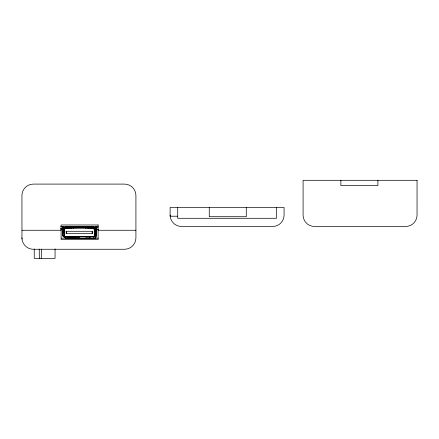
<?xml version="1.0" encoding="UTF-8"?>
<svg xmlns="http://www.w3.org/2000/svg" width="439" height="439" viewBox="0 0 439 439"><rect width="100%" height="100%" fill="white"/><g stroke="black" fill="none" stroke-linecap="round" stroke-linejoin="round"><path stroke-width="0.66" d="M41.271 258.703L41.376 249.143M96.388 232.472L96.339 235.814L95.812 237.998L92.766 238.459L73.055 238.476M71.936 236.363L70.267 237.356L64.462 236.61L63.918 235.436L64.023 229.279M65.647 228.088L64.11 228.434L63.946 236.934L94.895 236.621M71.667 228.406L71.826 226.387M85.347 228.406L85.501 226.387M96.048 233.899L96.339 235.814L95.526 232.538L95.993 226.584L96.339 235.814L95.845 233.91M95.614 227.572L79.388 227.04L63.221 227.451L62.453 235.836L65.96 238.443L95.812 237.998L95.614 227.572L79.388 227.001L89.029 226.469L95.455 227.402L85.111 227.04L63.49 227.248M71.376 237.938L71.299 238.476L65.888 238.454L63.211 235.743M62.387 232.478L62.601 231.238M63.842 230.7L64.226 228.307L63.874 230.162M62.996 233.027L62.453 235.836L62.387 232.418L63.035 226.551L63.364 230.502M88.749 238.476L88.854 237.943L90.061 237.68M63.792 230.063L64.313 228.258M94.369 228.044L64.423 228.247L64.462 236.61L94.319 236.676L94.972 234.909L94.967 233.559M70.202 227.857L70.191 226.502L74.164 226.508M66.091 231.715L66.333 231.293L92.442 231.293L92.684 231.715L92.426 233.652L66.333 233.647L66.091 231.715L66.662 231.715L66.662 233.23L66.091 233.23M94.226 235.902L94.972 234.909M63.221 227.451L62.75 228.017L63.002 231.194M74.882 237.395L75.821 236.418M73.088 237.45L73.993 236.555M74.866 237.466L75.793 236.561M93.787 237.708L92.766 238.459L88.854 237.943M67.941 227.808L89.671 227.797L92.02 226.469L93.897 227.726M64.813 227.556L66.755 226.469L69.142 227.797M65.674 227.045L66.755 226.469M73.697 237.153L75.508 236.253M85.067 238.426L87.103 237.675L87.526 238.476M95.526 232.538L96.388 232.357L95.724 226.365M63.254 227.517L69.581 226.469L79.349 227.089L69.746 227.611M64.226 228.307L66.245 228.039M67.595 227.857L73.664 227.04L79.349 227.089M67.655 227.825L73.664 227.04L66.843 227.649M70.904 237.279L79.196 237.203L78.285 236.292M62.387 232.544L63.101 232.467M60.675 228.708L62.706 228.521M64.11 228.434L79.349 227.04L94.621 228.346L94.879 236.742M91.334 226.48L83.948 226.502M177.713 216.218L170.112 216.218L170.112 207.477L284.082 207.477L284.082 215.072A11.398 11.398 0 0 1 272.685 226.469L181.51 226.469A11.398 11.398 0 0 1 170.112 215.072M60.527 226.469L98.281 226.469M91.449 227.616L85.111 227.04L94.621 228.346M60.829 229.432L62.673 229.432M96.229 229.432L98.281 229.432M21.95 230.266L61.098 230.266M98.117 230.266L135.92 230.266M92.684 231.715L92.113 231.715L92.113 233.23L92.684 233.23M61.306 238.168L98.281 238.168M60.681 228.911L62.722 228.933M96.031 229.24L98.067 229.257M67.441 226.48L70.18 226.529M89.671 227.797L91.685 227.901M79.388 227.001L91.219 227.907M85.051 226.469L87.778 226.722M93.919 227.292L95.279 227.413M96.646 227.539L98.007 227.665M64.462 236.61L69.62 237.274M72.781 238.103L73.944 238.372M65.795 236.434L69.027 237.296M77.73 236.275L79.196 237.422M63.918 235.436L65.861 237.038M93.222 226.7L94.961 228.845M93.348 227.792L95.071 231.419M94.511 228.346L95.043 230.107M95.4 231.287L95.751 232.461L95.493 229.257M94.879 230.146L95.065 231.315M62.387 226.491L62.552 228.478M86.949 226.337L87.109 228.406M73.275 226.337L73.428 228.406M39.236 249.143L39.345 258.703M94.264 228.209L94.319 236.676M88.579 226.508L88.579 228.494M377.902 180.297L377.902 185.587L340.884 185.587L340.884 180.297M276.488 207.477L276.488 218.287L177.713 218.287L177.713 207.477M246.279 207.477L246.279 216.712L209.26 216.712L209.26 207.477M96.388 226.37L96.388 232.544M55.056 248.908L55.056 258.384L34.242 258.384L34.242 248.957M21.95 239.014L21.95 195.492A11.398 11.398 0 0 1 33.348 184.095L124.522 184.095A11.398 11.398 0 0 1 135.92 195.492L135.92 237.867A11.398 11.398 0 0 1 124.522 249.264L33.348 249.264A11.398 11.398 0 0 1 21.95 237.867M417.05 180.297L303.08 180.297L303.08 215.072A11.398 11.398 0 0 0 314.478 226.469L405.652 226.469A11.398 11.398 0 0 0 417.05 215.072L417.05 180.297M98.117 224.977L61.098 224.977L61.098 239.507L98.117 239.507L98.117 224.977"/></g></svg>
